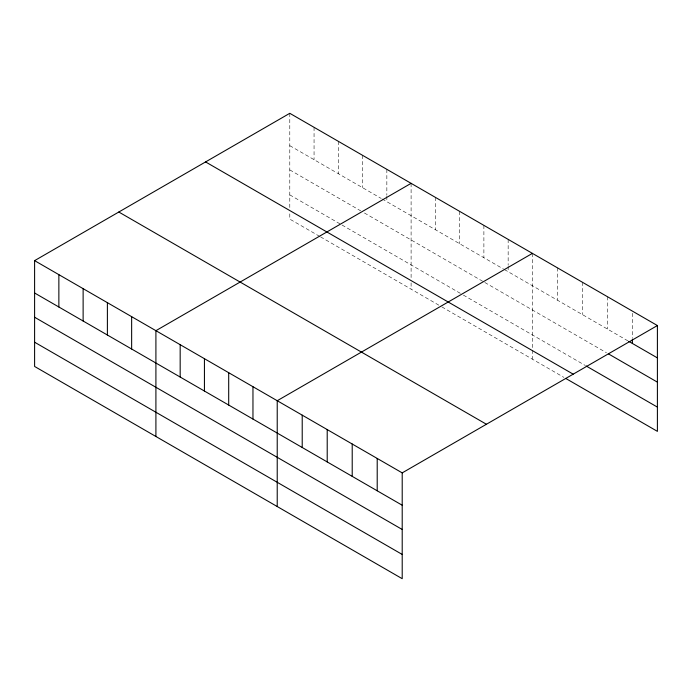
<?xml version="1.0" encoding="UTF-8"?>
<svg xmlns="http://www.w3.org/2000/svg" width="692" height="692" viewBox="0 0 692 692"><rect width="100%" height="100%" fill="white"/><g stroke="black" fill="none" stroke-linecap="round" stroke-linejoin="round"><path stroke-width="0.52" stroke-dasharray="3.46 2.59" d="M289.792 145.657L381.24 198.457M382.174 198.993L503.482 269.032M504.416 269.569L627.774 340.793M289.792 169.903L360.714 210.844M364.442 212.998L483.89 281.964M484.824 282.5L606.477 352.738M289.792 194.876L341.113 224.511M342.047 225.047L462.429 294.55M463.363 295.086L585.19 365.419M319.652 236.361L289.792 219.122L289.792 212.799M320.586 236.898L440.968 306.4M441.894 306.937L563.894 377.374M632.402 313.268L632.402 338.068M607.403 296.678L607.403 329.029M582.404 282.25L582.404 314.601M557.415 267.813L557.415 300.164M532.416 253.384L532.416 359.2M508.153 239.371L508.153 265.252M508.153 266.333L508.153 271.722M483.89 225.367L483.89 257.718M459.626 211.363L459.626 243.714M435.363 197.35L435.363 229.701M411.1 183.345L411.1 278.617M411.1 282.838L411.1 289.161M386.845 169.341L386.845 195.222M386.845 196.294L386.845 201.692M362.582 155.328L362.582 187.679M338.319 141.324L338.319 173.675M314.056 127.311L314.056 159.662M289.792 113.306L289.792 208.586"/><path stroke-width="1.04" d="M402.208 529.475L402.208 472.878L34.6 260.642L34.6 366.457L402.208 578.694L402.208 529.475L34.6 317.239M34.6 260.642L289.792 113.306L657.4 325.543L657.4 431.358L565.745 378.438M411.1 183.345L155.908 330.681L155.908 436.496M532.416 253.384L277.224 400.72L277.224 506.535M402.208 472.878L657.4 325.543M628.699 341.32L657.4 357.894M608.329 353.811L657.4 382.14M586.115 365.956L657.4 407.112M205.576 161.928L573.184 374.164M118.816 212.02L486.424 424.257M34.6 292.993L402.208 505.229M34.6 342.211L402.208 554.448M632.402 339.149L632.402 343.466M377.209 458.441L377.209 490.792M352.211 444.013L352.211 476.364M327.212 429.585L327.212 461.936M302.214 415.148L302.214 447.499M252.961 386.707L252.961 419.058M228.697 372.703L228.697 405.054M204.434 358.698L204.434 391.049M180.171 344.685L180.171 377.036M131.644 316.668L131.644 349.019M107.39 302.663L107.39 335.014M83.126 288.659L83.126 321.01M58.863 274.646L58.863 306.997"/></g></svg>
